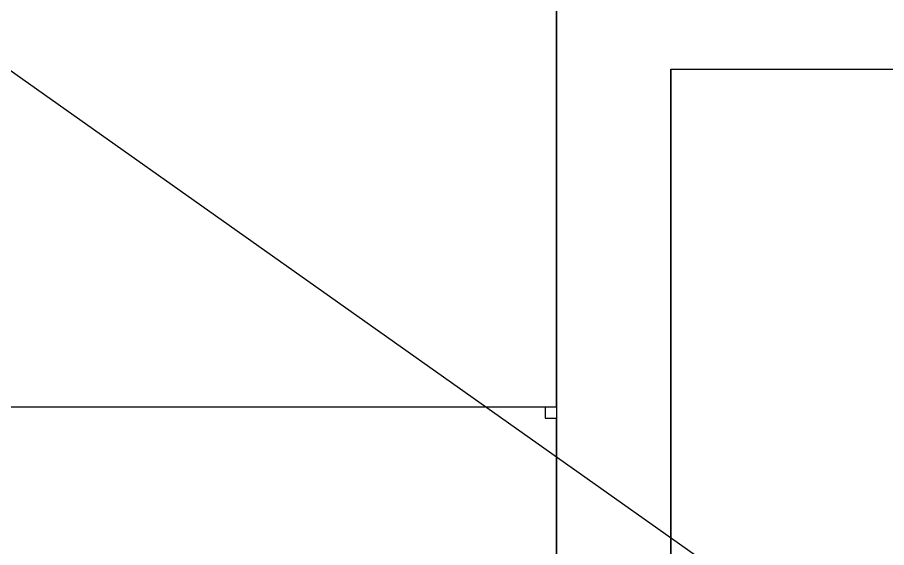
# Model space of a CAD drawing. Header units: millimetres. Extents: x -41292 to 298682, y -22072 to 33155.
# Drawn here: x 27502 to 29022, y -5066 to -4139 of the extents above; entities that cross this region are included whole.
import ezdxf

# ---------------------------------------------------------------- set-up
doc = ezdxf.new("R2010")
doc.units = ezdxf.units.MM
doc.layers.add('벽1', color=2, linetype='Continuous')

# ---------------------------------------------------------------- blocks, each defined once
blk = doc.blocks.new('rmfnasesx')
for p, q in [((55907.9, 10693), (55907.9, 11423)), ((56107.9, 8955), (56107.9, 11283)), ((56107.9, 11283), (57437.9, 11283)), ((54527.9, 10693), (55887.9, 10693)), ((55887.9, 10693), (55887.9, 10673)), ((55887.9, 10693), (55907.9, 10693)), ((55907.9, 10693), (55907.9, 10673)), ((55887.9, 10673), (55907.9, 10673)), ((55907.9, 8955), (55907.9, 10673))]:
    blk.add_line(p, q)

msp = doc.modelspace()

# ---------------------------------------------------------------- linework, layer by layer
msp.add_lwpolyline([(21289.27, 153.15), (42289.27, -14696.85)])
at = {"layer": '벽1'}
for p, q in [((28444.67, -4089.42), (28444.67, -6769.42)), ((28644.67, -4229.42), (28644.67, -6769.42)), ((28644.67, -4229.42), (30194.67, -4229.42))]:
    msp.add_line(p, q, dxfattribs=at)

# ---------------------------------------------------------------- block references
msp.add_blockref('rmfnasesx', (-27463.27, -15512.43))

doc.saveas('drawing.dxf')
